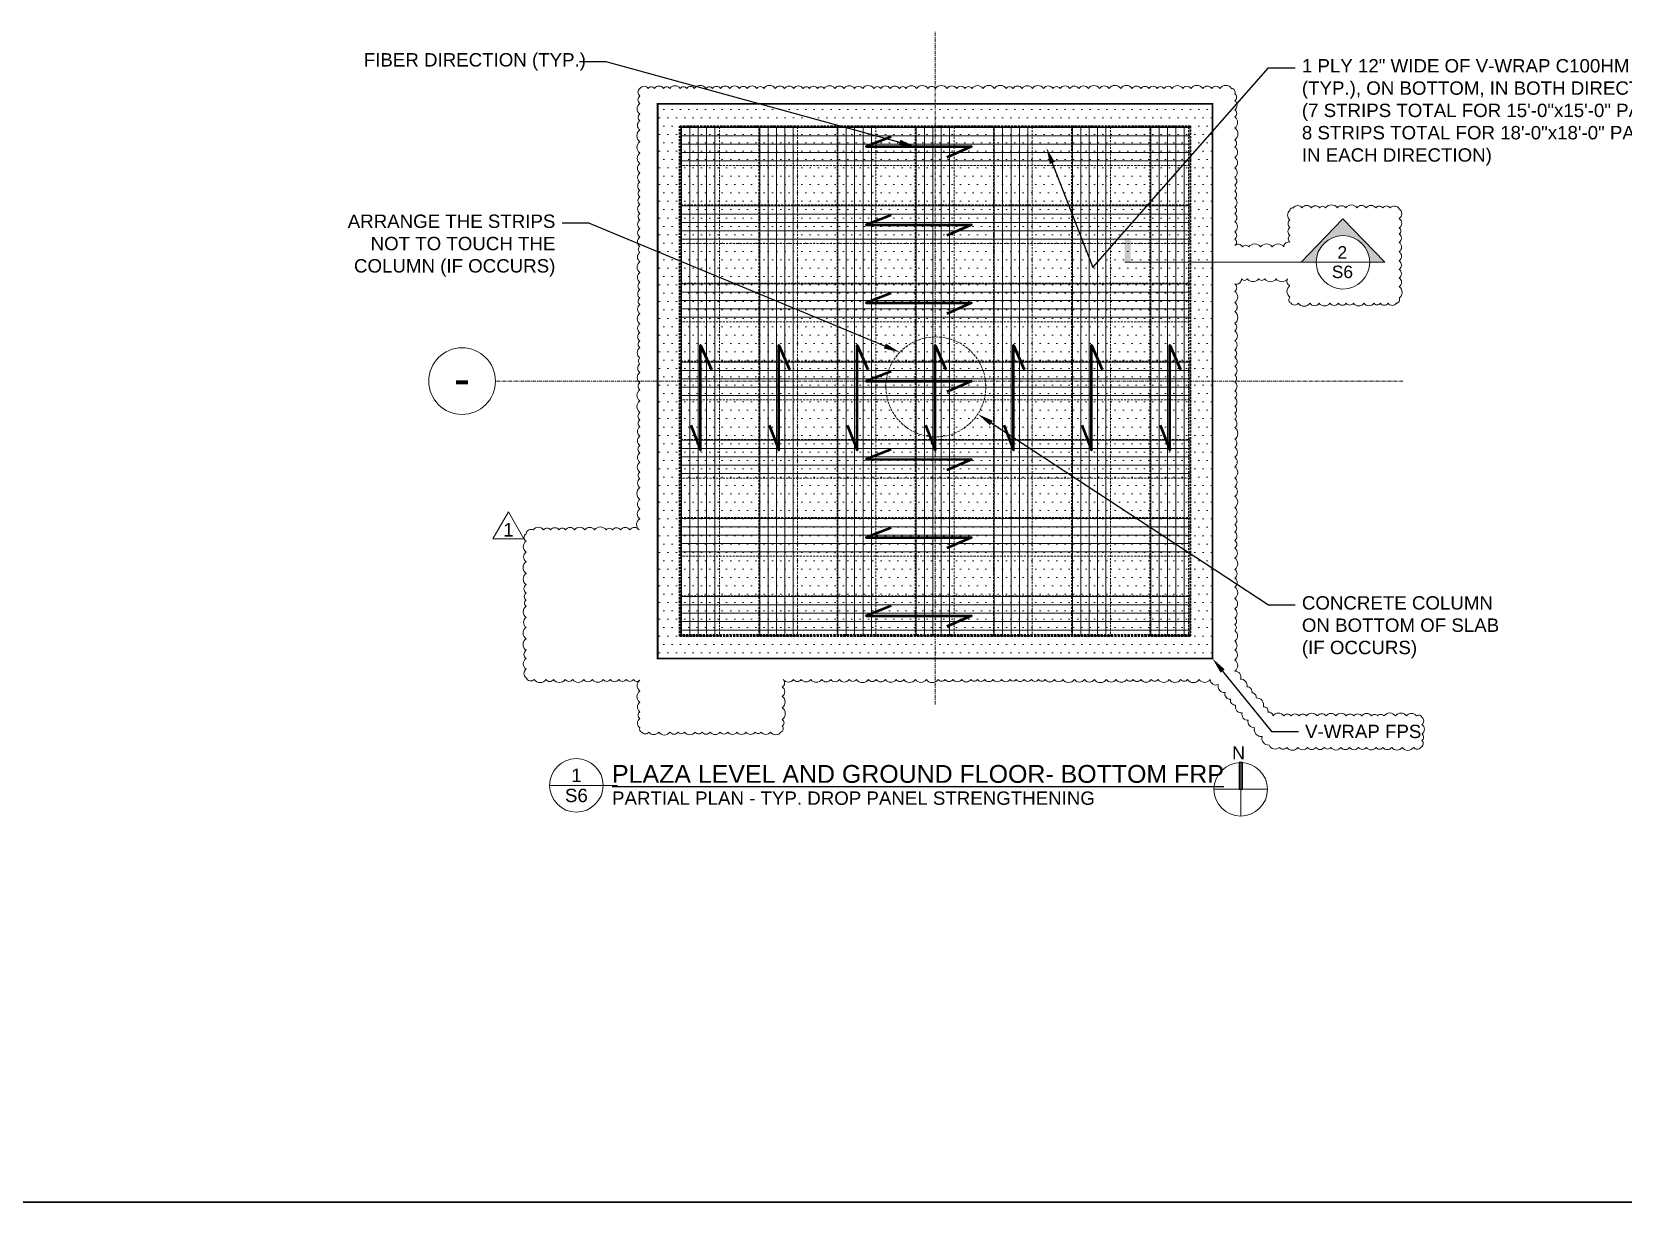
# Model space of a CAD drawing. Header units: inches. Extents: x 1159 to 5415, y 158 to 1829.
# Drawn here: x 1682.6 to 1861, y 1124.5 to 1255.8 of the extents above; entities that cross this region are included whole.
import ezdxf
from ezdxf import colors
from ezdxf.entities.mleader import LeaderData, LeaderLine
from ezdxf.enums import TextEntityAlignment as Align
from ezdxf.math import Vec2, Vec3

# ---------------------------------------------------------------- set-up
doc = ezdxf.new("R2010")
doc.units = ezdxf.units.IN
doc.header["$MEASUREMENT"] = 0
for name, pattern in [('AM_ISO02W050', [7.5, 6, -1.5]), ('CENTER2', [1.125, 0.75, -0.125, 0.125, -0.125]), ('HIDDEN', [0.375, 0.25, -0.125])]:
    doc.linetypes.add(name, pattern=pattern)
doc.layers.get('Defpoints').update_dxf_attribs({"color": 190})
for name, color, linetype, lineweight in [('STN-ANNO-TEXT', 3, 'Continuous', 20), ('STN-ANNO-TITL-TEXT', 7, 'Continuous', 25), ('STN-BORDER-L', 7, 'Continuous', 35), ('STN-Column', 2, 'Continuous', 18), ('STN-EXST-MED', 2, 'Continuous', 5), ('STN-FRP', 5, 'Continuous', 20), ('STN-GRAY-Sc-50', 253, 'Continuous', 20), ('STN-GRID-ID', 6, 'Continuous', 20), ('STN-GRID-LINE', 10, 'CENTER2', 13), ('STN-HATCH', 253, 'Continuous', 9), ('STN-REVS', 10, 'Continuous', 20)]:
    doc.layers.add(name, color=color, linetype=linetype, lineweight=lineweight)
doc.layers.add('STN-VPORT', color=30, linetype='Continuous', plot=False)
doc.styles.add('24', font='swiss.ttf', dxfattribs={"height": 1.5})
doc.styles.add('48', font='swiss.ttf', dxfattribs={"height": 3})
doc.styles.add('DIMENSIONS', font='swiss.ttf')

# ---------------------------------------------------------------- blocks, each defined once
blk = doc.blocks.new('Rev ID1')
at = {"layer": 'STN-REVS', "ltscale": 100}
blk.add_lwpolyline([(1.75, -1.01), (0, 2.02), (-1.75, -1.01)], close=True, dxfattribs=at)
at = {"layer": 'STN-ANNO-TEXT', "ltscale": 2, "style": 'DIMENSIONS'}
blk.add_attdef('1', text='', height=1.51, dxfattribs=at).set_placement((0, 0), align=Align.MIDDLE_CENTER)

msp = doc.modelspace()

# ---------------------------------------------------------------- hatches: boundary and pattern name
at = {"layer": 'STN-EXST-MED'}
h = msp.add_hatch(dxfattribs=at)
h.set_pattern_fill('DOTS', color=256, scale=15)
h.set_pattern_definition([(0, (-3228.9107, 158.6573), (0.46875, 0.9375), [0, -0.9375])])
h.paths.add_polyline_path([(1752.744, 1247.722), (1814.952, 1247.722), (1814.952, 1185.513), (1752.744, 1185.513)])
at = {"layer": 'STN-FRP', "linetype": 'HIDDEN'}
h = msp.add_hatch(dxfattribs=at)
h.set_pattern_fill('ANSI31', color=256, scale=7.5, angle=45)
h.set_pattern_definition([(90, (4552.9238, -13805.1276), (-0.9375, 3e-16), [])])
h.paths.add_polyline_path([(1755.328, 1245.151), (1755.328, 1188.062), (1759.677, 1188.062), (1759.677, 1245.151)])
at = {"layer": 'STN-FRP', "linetype": 'HIDDEN', "ltscale": 5}
h = msp.add_hatch(dxfattribs=at)
h.set_pattern_fill('ANSI31', color=256, scale=7.5, angle=315)
h.set_pattern_definition([(360, (-13237.8612, -1552.4445), (6e-16, 0.9375), [])])
h.paths.add_polyline_path([(1812.418, 1245.151), (1755.328, 1245.151), (1755.328, 1240.802), (1812.418, 1240.802)])
at = {"layer": 'STN-FRP', "linetype": 'HIDDEN'}
h = msp.add_hatch(dxfattribs=at)
h.set_pattern_fill('ANSI31', color=256, scale=7.5, angle=45)
h.set_pattern_definition([(90, (4561.6906, -13805.1276), (-0.9375, 3e-16), [])])
h.paths.add_polyline_path([(1764.095, 1245.151), (1764.095, 1188.062), (1768.444, 1188.062), (1768.444, 1245.151)])
h = msp.add_hatch(dxfattribs=at)
h.set_pattern_fill('ANSI31', color=256, scale=7.5, angle=45)
h.set_pattern_definition([(90, (4570.4575, -13805.1276), (-0.9375, 3e-16), [])])
h.paths.add_polyline_path([(1772.862, 1245.151), (1772.862, 1188.062), (1777.211, 1188.062), (1777.211, 1245.151)])
h = msp.add_hatch(dxfattribs=at)
h.set_pattern_fill('ANSI31', color=256, scale=7.5, angle=45)
h.set_pattern_definition([(90, (4579.2243, -13805.1276), (-0.9375, 3e-16), [])])
h.paths.add_polyline_path([(1781.629, 1245.151), (1781.629, 1188.062), (1785.977, 1188.062), (1785.977, 1245.151)])
h = msp.add_hatch(dxfattribs=at)
h.set_pattern_fill('ANSI31', color=256, scale=7.5, angle=45)
h.set_pattern_definition([(90, (4587.9911, -13805.1276), (-0.9375, 3e-16), [])])
h.paths.add_polyline_path([(1790.395, 1245.151), (1790.395, 1188.062), (1794.744, 1188.062), (1794.744, 1245.151)])
h = msp.add_hatch(dxfattribs=at)
h.set_pattern_fill('ANSI31', color=256, scale=7.5, angle=45)
h.set_pattern_definition([(90, (4596.7579, -13805.1276), (-0.9375, 3e-16), [])])
h.paths.add_polyline_path([(1799.162, 1245.151), (1799.162, 1188.062), (1803.511, 1188.062), (1803.511, 1245.151)])
h = msp.add_hatch(dxfattribs=at)
h.set_pattern_fill('ANSI31', color=256, scale=7.5, angle=45)
h.set_pattern_definition([(90, (4605.5247, -13805.1276), (-0.9375, 3e-16), [])])
h.paths.add_polyline_path([(1807.929, 1245.151), (1807.929, 1188.062), (1812.278, 1188.062), (1812.278, 1245.151)])
h = msp.add_hatch(dxfattribs=at)
h.set_pattern_fill('ANSI31', color=256, scale=7.5, angle=315)
h.set_pattern_definition([(360, (-13237.8612, -1561.2114), (6e-16, 0.9375), [])])
h.paths.add_polyline_path([(1812.418, 1236.384), (1755.328, 1236.384), (1755.328, 1232.035), (1812.418, 1232.035)])
h = msp.add_hatch(dxfattribs=at)
h.set_pattern_fill('ANSI31', color=256, scale=7.5, angle=315)
h.set_pattern_definition([(360, (-13237.8612, -1569.9782), (6e-16, 0.9375), [])])
h.paths.add_polyline_path([(1812.418, 1227.617), (1755.328, 1227.617), (1755.328, 1223.269), (1812.418, 1223.269)])
h = msp.add_hatch(dxfattribs=at)
h.set_pattern_fill('ANSI31', color=256, scale=7.5, angle=315)
h.set_pattern_definition([(360, (-13237.8612, -1578.745), (6e-16, 0.9375), [])])
h.paths.add_polyline_path([(1812.418, 1218.851), (1755.328, 1218.851), (1755.328, 1214.502), (1812.418, 1214.502)])
h = msp.add_hatch(dxfattribs=at)
h.set_pattern_fill('ANSI31', color=256, scale=7.5, angle=315)
h.set_pattern_definition([(360, (-13237.8612, -1587.5118), (6e-16, 0.9375), [])])
h.paths.add_polyline_path([(1812.418, 1210.084), (1755.328, 1210.084), (1755.328, 1205.735), (1812.418, 1205.735)])
h = msp.add_hatch(dxfattribs=at)
h.set_pattern_fill('ANSI31', color=256, scale=7.5, angle=315)
h.set_pattern_definition([(360, (-13237.8612, -1596.2786), (6e-16, 0.9375), [])])
h.paths.add_polyline_path([(1812.418, 1201.317), (1755.328, 1201.317), (1755.328, 1196.968), (1812.418, 1196.968)])
h = msp.add_hatch(dxfattribs=at)
h.set_pattern_fill('ANSI31', color=256, scale=7.5, angle=315)
h.set_pattern_definition([(360, (-13237.8612, -1605.0454), (6e-16, 0.9375), [])])
h.paths.add_polyline_path([(1812.418, 1192.55), (1755.328, 1192.55), (1755.328, 1188.201), (1812.418, 1188.201)])
at = {"layer": 'STN-HATCH', "ltscale": 100}
msp.add_hatch(color=256, dxfattribs=at).paths.add_polyline_path([(1826.586, 1229.939, -1), (1832.586, 1229.939), (1834.267, 1229.939), (1829.586, 1234.819), (1824.906, 1229.939)])
at = {"layer": 'STN-HATCH'}
h = msp.add_hatch(color=256, dxfattribs=at)
h.dxf.hatch_style = 1
h.paths.add_polyline_path([(1805.126, 1232.636), (1805.793, 1232.636), (1805.779, 1229.939), (1805.112, 1229.939)])
h = msp.add_hatch(color=256, dxfattribs=at)
h.dxf.hatch_style = 1
h.paths.add_polyline_path([(1817.935, 1170.84), (1818.304, 1170.84), (1818.304, 1173.834, 0.0307164), (1817.936, 1173.834)])

# ---------------------------------------------------------------- linework, layer by layer
at = {"layer": 'Defpoints'}
msp.add_lwpolyline([(1818.304, 1173.834, 0.0307164), (1817.936, 1173.834), (1817.935, 1170.84), (1818.304, 1170.84), (1818.304, 1173.834)], format="xyb", dxfattribs=at)
at = {"layer": 'STN-ANNO-TEXT', "lineweight": 50}
for points in [[(1778.929, 1244.001), (1776.139, 1242.913), (1787.917, 1242.912), (1785.186, 1241.71)], [(1778.929, 1235.234), (1776.139, 1234.146), (1787.917, 1234.145), (1785.186, 1232.943)], [(1778.929, 1226.467), (1776.139, 1225.379), (1787.917, 1225.378), (1785.186, 1224.176)], [(1756.478, 1211.662), (1757.566, 1208.873), (1757.567, 1220.651), (1758.77, 1217.92)], [(1765.245, 1211.662), (1766.333, 1208.873), (1766.334, 1220.651), (1767.536, 1217.92)], [(1774.012, 1211.662), (1775.1, 1208.873), (1775.101, 1220.651), (1776.303, 1217.92)], [(1782.779, 1211.662), (1783.867, 1208.873), (1783.868, 1220.651), (1785.07, 1217.92)], [(1791.546, 1211.662), (1792.633, 1208.873), (1792.635, 1220.651), (1793.837, 1217.92)], [(1800.312, 1211.662), (1801.4, 1208.873), (1801.401, 1220.651), (1802.604, 1217.92)], [(1809.079, 1211.662), (1810.167, 1208.873), (1810.168, 1220.651), (1811.37, 1217.92)], [(1778.929, 1217.701), (1776.139, 1216.613), (1787.917, 1216.612), (1785.186, 1215.409)], [(1778.929, 1208.934), (1776.139, 1207.846), (1787.917, 1207.845), (1785.186, 1206.642)], [(1778.929, 1200.167), (1776.139, 1199.079), (1787.917, 1199.078), (1785.186, 1197.876)], [(1778.929, 1191.4), (1776.139, 1190.312), (1787.917, 1190.311), (1785.186, 1189.109)]]:
    msp.add_lwpolyline(points, dxfattribs=at)
at = {"layer": 'STN-BORDER-L', "linetype": 'HIDDEN'}
msp.add_lwpolyline([(1755.244, 1245.222), (1812.452, 1245.222), (1812.452, 1188.013), (1755.244, 1188.013)], close=True, dxfattribs=at)
at = {"layer": 'STN-Column', "linetype": 'AM_ISO02W050', "ltscale": 0.05}
msp.add_circle((1783.936, 1215.969), 5.608, dxfattribs=at)
at = {"layer": 'STN-FRP', "linetype": 'HIDDEN'}
for points in [[(1759.677, 1188.062), (1755.328, 1188.062), (1755.328, 1245.151), (1759.677, 1245.151)], [(1755.328, 1240.802), (1755.328, 1245.151), (1812.418, 1245.151), (1812.418, 1240.802)], [(1768.444, 1188.062), (1764.095, 1188.062), (1764.095, 1245.151), (1768.444, 1245.151)], [(1777.211, 1188.062), (1772.862, 1188.062), (1772.862, 1245.151), (1777.211, 1245.151)], [(1785.977, 1188.062), (1781.629, 1188.062), (1781.629, 1245.151), (1785.977, 1245.151)], [(1794.744, 1188.062), (1790.395, 1188.062), (1790.395, 1245.151), (1794.744, 1245.151)], [(1803.511, 1188.062), (1799.162, 1188.062), (1799.162, 1245.151), (1803.511, 1245.151)], [(1812.278, 1188.062), (1807.929, 1188.062), (1807.929, 1245.151), (1812.278, 1245.151)], [(1755.328, 1232.035), (1755.328, 1236.384), (1812.418, 1236.384), (1812.418, 1232.035)], [(1755.328, 1223.269), (1755.328, 1227.617), (1812.418, 1227.617), (1812.418, 1223.269)], [(1755.328, 1214.502), (1755.328, 1218.851), (1812.418, 1218.851), (1812.418, 1214.502)], [(1755.328, 1205.735), (1755.328, 1210.084), (1812.418, 1210.084), (1812.418, 1205.735)], [(1755.328, 1196.968), (1755.328, 1201.317), (1812.418, 1201.317), (1812.418, 1196.968)], [(1755.328, 1188.201), (1755.328, 1192.55), (1812.418, 1192.55), (1812.418, 1188.201)]]:
    msp.add_lwpolyline(points, close=True, dxfattribs=at)
at = {"layer": 'STN-GRAY-Sc-50', "linetype": 'HIDDEN', "const_width": 0.2}
msp.add_lwpolyline([(1752.744, 1247.722), (1814.952, 1247.722), (1814.952, 1185.513), (1752.744, 1185.513)], close=True, dxfattribs=at)
at = {"layer": 'STN-GRID-ID'}
for p, q in [((1825.344, 1229.939), (1805.112, 1229.939)), ((1826.586, 1229.939), (1832.586, 1229.939)), ((1818.12, 1173.84), (1818.12, 1167.84)), ((1740.631, 1171.284), (1746.631, 1171.284)), ((1746.631, 1171.284), (1748.238, 1171.284)), ((1815.12, 1170.84), (1821.12, 1170.84))]:
    msp.add_line(p, q, dxfattribs=at)
msp.add_lwpolyline([(1826.586, 1229.939), (1824.906, 1229.939), (1829.586, 1234.819), (1834.267, 1229.939), (1832.586, 1229.939)], dxfattribs=at)
for centre, radius in [((1829.586, 1229.939), 3), ((1730.813, 1216.617), 3.736), ((1743.631, 1171.284), 3), ((1818.12, 1170.84), 3)]:
    msp.add_circle(centre, radius, dxfattribs=at)
at = {"layer": 'STN-GRID-LINE', "ltscale": 0.5}
for points in [[(1783.848, 1180.361), (1783.848, 1255.789)], [(1836.297, 1216.617), (1734.549, 1216.617)]]:
    msp.add_lwpolyline(points, dxfattribs=at)
at = {"layer": 'STN-REVS'}
msp.add_lwpolyline([(1750.752, 1249.441, -0.5205671), (1751.68, 1249.441, -0.5205671), (1752.374, 1249.441, -0.5205671), (1753.416, 1249.441, -0.5205671), (1754.101, 1249.441, -0.5205671), (1755.267, 1249.441, -0.5205671), (1756.013, 1249.441, -0.5205671), (1756.855, 1249.441, -0.5205671), (1758.182, 1249.441, -0.5205671), (1758.896, 1249.441, -0.5205671), (1759.792, 1249.441, -0.5205671), (1760.824, 1249.441, -0.5205671), (1761.928, 1249.441, -0.5205671), (1762.793, 1249.441, -0.5205671), (1763.857, 1249.441, -0.5205671), (1764.655, 1249.441, -0.5205671), (1765.938, 1249.441, -0.5205671), (1766.972, 1249.441, -0.5205671), (1768, 1249.441, -0.5205671), (1769.055, 1249.441, -0.5205671), (1769.764, 1249.441, -0.5205671), (1770.668, 1249.441, -0.5205671), (1771.425, 1249.441, -0.5205671), (1772.609, 1249.441, -0.5205671), (1773.64, 1249.441, -0.5205671), (1774.804, 1249.441, -0.5205671), (1775.733, 1249.441, -0.5205671), (1776.985, 1249.441, -0.5205671), (1777.755, 1249.441, -0.5205671), (1778.819, 1249.441, -0.5205671), (1779.847, 1249.441, -0.5205671), (1780.611, 1249.441, -0.5205671), (1781.781, 1249.441, -0.5205671), (1783.053, 1249.441, -0.5205671), (1783.904, 1249.441, -0.5205671), (1785.178, 1249.441, -0.5205671), (1786.28, 1249.441, -0.5205671), (1787.195, 1249.441, -0.5205671), (1787.992, 1249.441, -0.5205671), (1789.217, 1249.441, -0.5205671), (1790.509, 1249.441, -0.5205671), (1791.821, 1249.441, -0.5205671), (1792.584, 1249.441, -0.5205671), (1793.624, 1249.441, -0.5205671), (1794.764, 1249.441, -0.5205671), (1796.017, 1249.441, -0.5205671), (1797.068, 1249.441, -0.5205671), (1797.872, 1249.441, -0.5205671), (1798.958, 1249.441, -0.5205671), (1799.97, 1249.441, -0.5205671), (1801.042, 1249.441, -0.5205671), (1802.282, 1249.441, -0.5205671), (1803.374, 1249.441, -0.5205671), (1804.666, 1249.441, -0.5205671), (1805.943, 1249.441, -0.5205671), (1806.937, 1249.441, -0.5205671), (1807.821, 1249.441, -0.5205671), (1808.755, 1249.441, -0.5205671), (1809.517, 1249.441, -0.5205671), (1810.43, 1249.441, -0.5205671), (1811.62, 1249.441, -0.5205671), (1812.558, 1249.441, -0.5205671), (1813.862, 1249.441, -0.5205671), (1814.871, 1249.441, -0.5205671), (1815.811, 1249.441, -0.5205671), (1817.101, 1249.441, -0.5205671), (1817.459, 1248.852, -0.5205671), (1817.459, 1248.059, -0.5205671), (1817.459, 1247.049, -0.5205671), (1817.459, 1246.24, -0.5205671), (1817.459, 1245.009, -0.5205671), (1817.459, 1243.677, -0.5205671), (1817.459, 1242.881, -0.5205671), (1817.459, 1241.706, -0.5205671), (1817.459, 1240.53, -0.5205671), (1817.459, 1239.474, -0.5205671), (1817.459, 1238.593, -0.5205671), (1817.459, 1237.912, -0.5205671), (1817.459, 1237.131, -0.5205671), (1817.459, 1236.132, -0.5205671), (1817.459, 1235.399, -0.5205671), (1817.459, 1234.516, -0.5205671), (1817.459, 1233.359, -0.5205671), (1817.459, 1232.536, -0.5205671), (1817.459, 1231.825, -0.5205671), (1818.307, 1231.666, -0.5205671), (1819.029, 1231.666, -0.5205671), (1820.349, 1231.666, -0.5205671), (1821.655, 1231.666, -0.5205671), (1822.958, 1231.666, -0.5205671), (1823.647, 1232.202, -0.5205671), (1823.647, 1232.949, -0.5205671), (1823.647, 1233.848, -0.5205671), (1823.647, 1234.705, -0.5205671), (1823.647, 1235.757, -0.5205671), (1824.027, 1236.046, -0.5205671), (1824.989, 1236.046, -0.5205671), (1826.056, 1236.046, -0.5205671), (1826.954, 1236.046, -0.5205671), (1827.637, 1236.046, -0.5205671), (1828.958, 1236.046, -0.5205671), (1829.902, 1236.046, -0.5205671), (1831.164, 1236.046, -0.5205671), (1832.191, 1236.046, -0.5205671), (1833.26, 1236.046, -0.5205671), (1834.047, 1236.046, -0.5205671), (1834.896, 1236.046, -0.5205671), (1835.893, 1235.937, -0.5205671), (1835.893, 1234.859, -0.5205671), (1835.893, 1233.796, -0.5205671), (1835.893, 1233.118, -0.5205671), (1835.893, 1232.174, -0.5205671), (1835.893, 1231.132, -0.5205671), (1835.893, 1230.102, -0.5205671), (1835.893, 1229.142, -0.5205671), (1835.893, 1228.199, -0.5205671), (1835.893, 1227.211, -0.5205671), (1835.893, 1225.932, -0.5205671), (1835.575, 1225.354, -0.5205671), (1834.655, 1225.354, -0.5205671), (1833.788, 1225.354, -0.5205671), (1833.066, 1225.354, -0.5205671), (1831.941, 1225.354, -0.5205671), (1830.772, 1225.354, -0.5205671), (1829.951, 1225.354, -0.5205671), (1829.079, 1225.354, -0.5205671), (1828.121, 1225.354, -0.5205671), (1826.929, 1225.354, -0.5205671), (1825.87, 1225.354, -0.5205671), (1824.58, 1225.354, -0.5205671), (1823.77, 1225.354, -0.5205671), (1823.647, 1226.032, -0.5205671), (1823.647, 1227.332, -0.5205671), (1823.385, 1228.092, -0.5205671), (1822.1, 1228.092, -0.5205671), (1820.815, 1228.092, -0.5205671), (1820.122, 1228.092, -0.5205671), (1818.886, 1228.092, -0.5205671), (1818.203, 1228.092, -0.5205671), (1817.459, 1227.516, -0.5205671), (1817.459, 1226.678, -0.5205671), (1817.459, 1225.428, -0.5205671), (1817.459, 1224.409, -0.5205671), (1817.459, 1223.103, -0.5205671), (1817.459, 1222.253, -0.5205671), (1817.459, 1221.143, -0.5205671), (1817.459, 1220.132, -0.5205671), (1817.459, 1219.293, -0.5205671), (1817.459, 1218.259, -0.5205671), (1817.459, 1217.313, -0.5205671), (1817.459, 1216.523, -0.5205671), (1817.459, 1215.542, -0.5205671), (1817.459, 1214.714, -0.5205671), (1817.459, 1213.799, -0.5205671), (1817.459, 1213.009, -0.5205671), (1817.459, 1212.315, -0.5205671), (1817.459, 1211.407, -0.5205671), (1817.459, 1210.104, -0.5205671), (1817.459, 1209.21, -0.5205671), (1817.459, 1208.084, -0.5205671), (1817.459, 1207.001, -0.5205671), (1817.459, 1205.75, -0.5205671), (1817.459, 1204.778, -0.5205671), (1817.459, 1203.674, -0.5205671), (1817.459, 1202.437, -0.5205671), (1817.459, 1201.426, -0.5205671), (1817.459, 1200.538, -0.5205671), (1817.459, 1199.688, -0.5205671), (1817.459, 1198.754, -0.5205671), (1817.459, 1197.872, -0.5205671), (1817.459, 1196.773, -0.5205671), (1817.459, 1195.504, -0.5205671), (1817.459, 1194.551, -0.5205671), (1817.459, 1193.52, -0.5205671), (1817.459, 1192.248, -0.5205671), (1817.459, 1191.062, -0.5205671), (1817.459, 1190.049, -0.5205671), (1817.459, 1189.331, -0.5205671), (1817.459, 1188.636, -0.5205671), (1817.459, 1187.444, -0.5205671), (1817.459, 1186.465, -0.5205671), (1817.459, 1185.353, -0.5205671), (1817.459, 1184.101, -0.5205671), (1818.088, 1183.193, -0.5205671), (1818.812, 1182.323, -0.5205671), (1819.375, 1181.647, -0.5205671), (1819.845, 1181.082, -0.5205671), (1820.662, 1180.101, -0.5205671), (1821.171, 1179.49, -0.5205671), (1821.713, 1179.065, -0.5205671), (1822.965, 1179.065, -0.5205671), (1823.76, 1179.065, -0.5205671), (1824.658, 1179.065, -0.5205671), (1825.504, 1179.065, -0.5205671), (1826.701, 1179.065, -0.5205671), (1827.694, 1179.065, -0.5205671), (1828.797, 1179.065, -0.5205671), (1829.955, 1179.065, -0.5205671), (1830.797, 1179.065, -0.5205671), (1831.699, 1179.065, -0.5205671), (1832.783, 1179.065, -0.5205671), (1833.473, 1179.065, -0.5205671), (1834.178, 1179.065, -0.5205671), (1835.471, 1179.065, -0.5205671), (1836.706, 1179.065, -0.5205671), (1837.839, 1179.065, -0.5205671), (1838.442, 1178.913, -0.5205671), (1838.442, 1178.121, -0.5205671), (1838.442, 1177.043, -0.5205671), (1838.442, 1176.325, -0.5205671), (1838.305, 1175.545, -0.5205671), (1837.522, 1175.545, -0.5205671), (1836.213, 1175.545, -0.5205671), (1835.055, 1175.545, -0.5205671), (1834.074, 1175.545, -0.5205671), (1833.293, 1175.545, -0.5205671), (1832.212, 1175.545, -0.5205671), (1831.332, 1175.545, -0.5205671), (1830.338, 1175.545, -0.5205671), (1829.36, 1175.545, -0.5205671), (1828.221, 1175.545, -0.5205671), (1827.506, 1175.545, -0.5205671), (1826.56, 1175.545, -0.5205671), (1825.602, 1175.545, -0.5205671), (1824.541, 1175.545, -0.5205671), (1823.298, 1175.545, -0.5205671), (1822.481, 1175.545, -0.5205671), (1821.303, 1175.808, -0.5205671), (1820.512, 1176.75, -0.5205671), (1819.671, 1177.75, -0.5205671), (1818.958, 1178.599, -0.5205671), (1818.276, 1179.41, -0.5205671), (1817.555, 1180.268, -0.5205671), (1816.981, 1180.951, -0.5205671), (1816.36, 1181.69, -0.5205671), (1815.608, 1182.585, -0.5205671), (1814.688, 1183.155, -0.5205671), (1813.467, 1183.155, -0.5205671), (1812.157, 1183.155, -0.5205671), (1811.388, 1183.155, -0.5205671), (1810.112, 1183.155, -0.5205671), (1808.866, 1183.155, -0.5205671), (1808.093, 1183.155, -0.5205671), (1806.927, 1183.155, -0.5205671), (1806.064, 1183.155, -0.5205671), (1805.334, 1183.155, -0.5205671), (1804.136, 1183.155, -0.5205671), (1803.046, 1183.155, -0.5205671), (1801.717, 1183.155, -0.5205671), (1800.597, 1183.155, -0.5205671), (1799.471, 1183.155, -0.5205671), (1798.18, 1183.155, -0.5205671), (1797.228, 1183.155, -0.5205671), (1796.203, 1183.155, -0.5205671), (1795.46, 1183.155, -0.5205671), (1794.648, 1183.155, -0.5205671), (1793.832, 1183.155, -0.5205671), (1792.955, 1183.155, -0.5205671), (1792.269, 1183.155, -0.5205671), (1791.303, 1183.155, -0.5205671), (1790.336, 1183.155, -0.5205671), (1789.428, 1183.155, -0.5205671), (1788.592, 1183.155, -0.5205671), (1787.879, 1183.155, -0.5205671), (1786.837, 1183.155, -0.5205671), (1785.843, 1183.155, -0.5205671), (1784.978, 1183.155, -0.5205671), (1784.199, 1183.155, -0.5205671), (1782.873, 1183.155, -0.5205671), (1781.644, 1183.155, -0.5205671), (1780.347, 1183.155, -0.5205671), (1779.481, 1183.155, -0.5205671), (1778.286, 1183.155, -0.5205671), (1777.247, 1183.155, -0.5205671), (1776.371, 1183.155, -0.5205671), (1775.039, 1183.155, -0.5205671), (1774.205, 1183.155, -0.5205671), (1773.123, 1183.155, -0.5205671), (1772.145, 1183.155, -0.5205671), (1771.141, 1183.155, -0.5205671), (1769.923, 1183.155, -0.5205671), (1768.851, 1183.155, -0.5205671), (1767.976, 1183.155, -0.5205671), (1766.823, 1183.155, -0.5205671), (1766.716, 1182.331, -0.5205671), (1766.716, 1181.257, -0.5205671), (1766.716, 1179.991, -0.5205671), (1766.716, 1178.667, -0.5205671), (1766.716, 1177.908, -0.5205671), (1766.572, 1177.26, -0.5205671), (1765.393, 1177.26, -0.5205671), (1764.362, 1177.26, -0.5205671), (1763.677, 1177.26, -0.5205671), (1762.66, 1177.26, -0.5205671), (1761.635, 1177.26, -0.5205671), (1760.612, 1177.26, -0.5205671), (1759.746, 1177.26, -0.5205671), (1758.638, 1177.26, -0.5205671), (1757.733, 1177.26, -0.5205671), (1756.958, 1177.26, -0.5205671), (1755.758, 1177.26, -0.5205671), (1755.061, 1177.26, -0.5205671), (1754.128, 1177.26, -0.5205671), (1752.859, 1177.26, -0.5205671), (1751.752, 1177.26, -0.5205671), (1750.973, 1177.26, -0.5205671), (1750.752, 1177.73, -0.5205671), (1750.752, 1178.774, -0.5205671), (1750.752, 1179.544, -0.5205671), (1750.752, 1180.616, -0.5205671), (1750.752, 1181.864, -0.5205671), (1750.752, 1183.099, -0.5205671), (1750.03, 1183.155, -0.5205671), (1749.214, 1183.155, -0.5205671), (1748.375, 1183.155, -0.5205671), (1747.442, 1183.155, -0.5205671), (1746.645, 1183.155, -0.5205671), (1745.44, 1183.155, -0.5205671), (1744.45, 1183.155, -0.5205671), (1743.218, 1183.155, -0.5205671), (1742.377, 1183.155, -0.5205671), (1741.076, 1183.155, -0.5205671), (1740.219, 1183.155, -0.5205671), (1738.906, 1183.155, -0.5205671), (1737.992, 1183.349, -0.5205671), (1737.992, 1184.309, -0.5205671), (1737.992, 1185.508, -0.5205671), (1737.992, 1186.428, -0.5205671), (1737.992, 1187.727, -0.5205671), (1737.992, 1189.006, -0.5205671), (1737.992, 1190.12, -0.5205671), (1737.992, 1191.368, -0.5205671), (1737.992, 1192.07, -0.5205671), (1737.992, 1192.838, -0.5205671), (1737.992, 1193.792, -0.5205671), (1737.992, 1195.06, -0.5205671), (1737.992, 1196.371, -0.5205671), (1737.992, 1197.447, -0.5205671), (1737.992, 1198.659, -0.5205671), (1737.992, 1199.492, -0.5205671), (1738.793, 1199.932, -0.5205671), (1739.951, 1199.932, -0.5205671), (1740.747, 1199.932, -0.5205671), (1741.678, 1199.932, -0.5205671), (1742.404, 1199.932, -0.5205671), (1743.439, 1199.932, -0.5205671), (1744.576, 1199.932, -0.5205671), (1745.681, 1199.932, -0.5205671), (1746.972, 1199.932, -0.5205671), (1747.667, 1199.932, -0.5205671), (1748.58, 1199.932, -0.5205671), (1749.626, 1199.932, -0.5205671), (1750.661, 1199.932, -0.5205671), (1750.752, 1201.16, -0.5205671), (1750.752, 1202.299, -0.5205671), (1750.752, 1203.359, -0.5205671), (1750.752, 1204.674, -0.5205671), (1750.752, 1205.673, -0.5205671), (1750.752, 1206.409, -0.5205671), (1750.752, 1207.515, -0.5205671), (1750.752, 1208.585, -0.5205671), (1750.752, 1209.409, -0.5205671), (1750.752, 1210.446, -0.5205671), (1750.752, 1211.505, -0.5205671), (1750.752, 1212.257, -0.5205671), (1750.752, 1213.112, -0.5205671), (1750.752, 1214.395, -0.5205671), (1750.752, 1215.654, -0.5205671), (1750.752, 1216.44, -0.5205671), (1750.752, 1217.593, -0.5205671), (1750.752, 1218.539, -0.5205671), (1750.752, 1219.209, -0.5205671), (1750.752, 1220.376, -0.5205671), (1750.752, 1221.118, -0.5205671), (1750.752, 1222.04, -0.5205671), (1750.752, 1223.056, -0.5205671), (1750.752, 1224.189, -0.5205671), (1750.752, 1225.202, -0.5205671), (1750.752, 1225.945, -0.5205671), (1750.752, 1226.864, -0.5205671), (1750.752, 1227.703, -0.5205671), (1750.752, 1228.797, -0.5205671), (1750.752, 1230.016, -0.5205671), (1750.752, 1231.062, -0.5205671), (1750.752, 1231.729, -0.5205671), (1750.752, 1232.764, -0.5205671), (1750.752, 1233.722, -0.5205671), (1750.752, 1234.685, -0.5205671), (1750.752, 1235.425, -0.5205671), (1750.752, 1236.426, -0.5205671), (1750.752, 1237.294, -0.5205671), (1750.752, 1238.014, -0.5205671), (1750.752, 1238.94, -0.5205671), (1750.752, 1239.941, -0.5205671), (1750.752, 1241.015, -0.5205671), (1750.752, 1242.187, -0.5205671), (1750.752, 1243.473, -0.5205671), (1750.752, 1244.786, -0.5205671), (1750.752, 1245.819, -0.5205671), (1750.752, 1246.559, -0.5205671), (1750.752, 1247.762, -0.5205671), (1750.752, 1248.593, -0.5205671)], format="xyb", close=True, dxfattribs=at)
at = {"layer": 'STN-VPORT'}
for points in [[(1592.757, 1386.218), (1976.26, 1386.218), (1976.26, 1124.54), (1592.757, 1124.54)], [(1592.757, 1124.54), (1976.26, 1124.54), (1976.26, 862.862), (1592.757, 862.862)]]:
    msp.add_lwpolyline(points, close=True, dxfattribs=at)

# ---------------------------------------------------------------- block references
msp.add_blockref('Rev ID1', (1736.004, 1199.939)).add_auto_attribs({'1': '1'})

# ---------------------------------------------------------------- texts
at = {"layer": 'STN-ANNO-TEXT', "style": 'DIMENSIONS'}
for s, height, p in [('2', 1.394, (1829.516, 1231.061)), ('S6', 1.3935, (1829.521, 1228.87)), ('1', 1.5, (1743.631, 1172.414)), ('S6', 1.5, (1743.631, 1170.154))]:
    msp.add_text(s, height=height, dxfattribs=at).set_placement(p, align=Align.MIDDLE_CENTER)
at = {"layer": 'STN-ANNO-TEXT'}
for s, insert, char_height, attachment_point, style in [('\\A1;\\pxqc;-', (1730.798, 1216.924), 4, 5, '48'), ('PARTIAL PLAN - TYP. DROP PANEL STRENGTHENING', (1747.631, 1170.601), 1.5, 1, 'DIMENSIONS')]:
    msp.add_mtext(s, dxfattribs=dict(at, insert=insert, char_height=char_height, attachment_point=attachment_point, style=style))
at = {"layer": 'STN-ANNO-TITL-TEXT', "style": 'DIMENSIONS'}
for s, insert, char_height, attachment_point in [('N', (1818.603, 1175.663), 1.443, 3), ('{\\LPLAZA LEVEL AND GROUND FLOOR- BOTTOM FRP}', (1747.631, 1171.54), 2, 7)]:
    msp.add_mtext(s, dxfattribs=dict(at, insert=insert, char_height=char_height, attachment_point=attachment_point))

# ---------------------------------------------------------------- leaders
at = {"layer": 'STN-ANNO-TEXT'}
ml = msp.add_multileader_mtext('Standard', dxfattribs=at)
ml.set_content('FIBER DIRECTION (TYP.)', color=256, style='24')
ml.set_leader_properties()
ml.build(insert=Vec2(0, 0))
ml.multileader.update_dxf_attribs({"dogleg_length": 3, "arrow_head_size": 1.812})
ctx = ml.context
ctx.base_point, ctx.char_height, ctx.arrow_head_size, ctx.landing_gap_size, ctx.plane_origin = Vec3(1719.046, 1252.432), 1.5, 1.812, 0.75, Vec3(1715.212, 1262.283)
notes = []
notes.append((ctx, [(1, (1, 1, 0), (1746.965, 1252.432), (-1, 0), 3, [(0, [(1781.629, 1242.913)], 0, [])])]))
ctx.mtext.insert, ctx.mtext.width, ctx.mtext.flow_direction = Vec3(1719.796, 1253.398), 24.32939, 5
ml = msp.add_multileader_mtext('Standard', dxfattribs=at)
ml.set_content('1 PLY 12" WIDE OF V-WRAP{\\fArial|b0|i0|c0|p34; C100HM} @ 24" O.C (TYP.), ON BOTTOM, IN BOTH DIRECTIONS\\P(7 STRIPS TOTAL FOR 15\'-0"x15\'-0" PANEL ZONE\\P8 STRIPS TOTAL FOR 18\'-0"x18\'-0" PANEL ZONE\\PIN EACH DIRECTION)', color=256, style='24')
ml.set_leader_properties()
ml.build(insert=Vec2(0, 0))
ml.multileader.update_dxf_attribs({"dogleg_length": 3, "arrow_head_size": 1.812})
ctx = ml.context
ctx.base_point, ctx.char_height, ctx.arrow_head_size, ctx.landing_gap_size, ctx.plane_origin = Vec3(1824.229, 1251.764), 1.5, 1.812, 0.75, Vec3(1822.197, 1254.859)
notes.append((ctx, [(0, (1, 1, 0), (1821.229, 1251.764), (1, 0), 3, [(1, [(1796.344, 1242.775), (1801.534, 1229.348)], 0, [])])]))
ctx.mtext.insert, ctx.mtext.width, ctx.mtext.flow_direction = Vec3(1824.979, 1252.73), 47.83685, 5
ml = msp.add_multileader_mtext('Standard', dxfattribs=at)
ml.set_content('ARRANGE THE STRIPS NOT TO TOUCH THE COLUMN (IF OCCURS)', color=256, style='24')
ml.set_leader_properties()
ml.build(insert=Vec2(0, 0))
ml.multileader.update_dxf_attribs({"dogleg_length": 3, "arrow_head_size": 1.812})
ctx = ml.context
ctx.base_point, ctx.char_height, ctx.arrow_head_size, ctx.landing_gap_size, ctx.plane_origin = Vec3(1718.468, 1234.331), 1.5, 1.812, 0.75, Vec3(1702.351, 1241.664)
ctx.text_align_type = 2
notes.append((ctx, [(1, (1, 1, 0), (1745.028, 1234.331), (-1, 0), 3, [(0, [(1779.893, 1219.855)], 0, [])])]))
ctx.mtext.insert, ctx.mtext.width, ctx.mtext.alignment, ctx.mtext.flow_direction = Vec3(1741.278, 1235.297), 24.32939, 3, 5
ml = msp.add_multileader_mtext('Standard', dxfattribs=at)
ml.set_content('CONCRETE COLUMN ON BOTTOM OF SLAB \\P\\pxql;(IF OCCURS) ', color=256, style='24')
ml.set_leader_properties()
ml.build(insert=Vec2(0, 0))
ml.multileader.update_dxf_attribs({"dogleg_length": 3, "arrow_head_size": 1.812})
ctx = ml.context
ctx.base_point, ctx.char_height, ctx.arrow_head_size, ctx.landing_gap_size, ctx.plane_origin = Vec3(1824.229, 1191.532), 1.5, 1.812, 0.75, Vec3(1822.197, 1194.627)
notes.append((ctx, [(0, (1, 1, 0), (1821.229, 1191.532), (1, 0), 3, [(0, [(1788.64, 1212.916)], 0, [])])]))
ctx.mtext.insert, ctx.mtext.width, ctx.mtext.flow_direction = Vec3(1824.979, 1192.498), 24.16536, 5
ml = msp.add_multileader_mtext('Standard', dxfattribs=at)
ml.set_content('V-WRAP FPS', color=256, style='24')
ml.set_leader_properties()
ml.build(insert=Vec2(0, 0))
ml.multileader.update_dxf_attribs({"dogleg_length": 3, "arrow_head_size": 1.812})
ctx = ml.context
ctx.base_point, ctx.char_height, ctx.arrow_head_size, ctx.landing_gap_size, ctx.plane_origin = Vec3(1824.588, 1177.312), 1.5, 1.812, 0.75, Vec3(1804.175, 1162.411)
notes.append((ctx, [(0, (1, 1, 0), (1821.588, 1177.312), (1, 0), 3, [(0, [(1814.952, 1185.513)], 0, [])])]))
ctx.mtext.insert, ctx.mtext.width, ctx.mtext.flow_direction = Vec3(1825.338, 1178.082), 19.63683, 5
for ctx, leaders in notes:
    for number, flags, end, landing, length, lines in leaders:
        leader = LeaderData()
        leader.index, (leader.has_last_leader_line, leader.has_dogleg_vector, leader.attachment_direction) = number, flags
        leader.last_leader_point, leader.dogleg_vector, leader.dogleg_length = Vec3(end), Vec3(landing), length
        for number, points, colour, breaks in lines:
            line = LeaderLine()
            line.index, line.vertices, line.color, line.breaks = number, Vec3.list(points), colors.encode_raw_color(colour), breaks
            leader.lines.append(line)
        ctx.leaders.append(leader)

doc.saveas('drawing.dxf')
